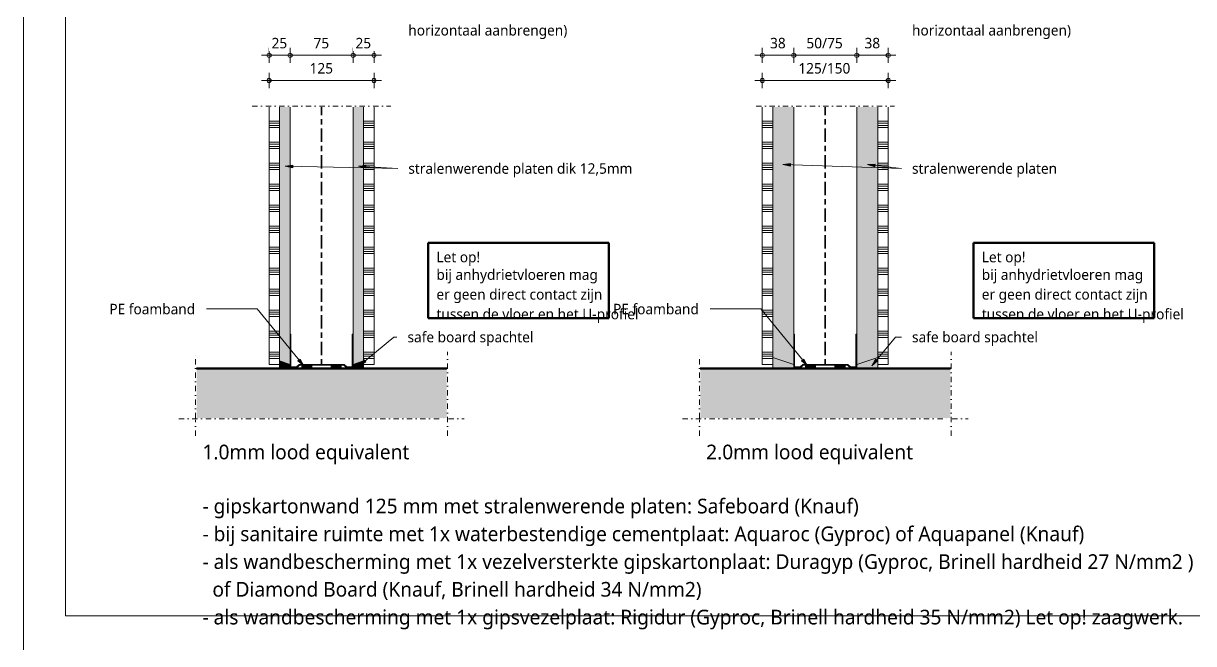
# Model space of a CAD drawing. Header units: millimetres. Extents: x -617 to 12931, y -7813 to -1363.
# Drawn here: x 6171 to 7565, y -2831 to -2092 of the extents above; entities that cross this region are included whole.
import ezdxf

# ---------------------------------------------------------------- set-up
doc = ezdxf.new("R2010")
doc.units = ezdxf.units.MM
doc.linetypes.add('Center', pattern=[31.75, 6.35, -4.7625, 15.875, -4.7625])
doc.linetypes.add('Dash dot', pattern=[15.875, 6.35, -4.7625, 0, -4.7625])
for name, color, linetype, lineweight in [('A-ANNO-DIMS', 211, 'Continuous', 13), ('A-ANNO-DIMS-5', 211, 'Continuous', 13), ('A-DETL', 90, 'Continuous', 13), ('A-DETL-CNTR', 5, 'Center', 35), ('A-DETL-GENF', 92, 'Continuous', 18), ('A-DETL-THIN', 151, 'Continuous', 18), ('G-ANNO-TEXT', 231, 'Continuous', 13)]:
    doc.layers.add(name, color=color, linetype=linetype, lineweight=lineweight)
doc.styles.add('Segoe UI_3', font='segoeui.ttf', dxfattribs={"height": 12.5})
doc.styles.add('Segoe UI_4', font='segoeui.ttf', dxfattribs={"height": 17.5})
doc.dimstyles.new('2_5_mm', dxfattribs={"dimscale": 304.8, "dimtxt": 13.092049, "dimasz": 0.016404, "dimexe": 0.029528, "dimexo": 0.0625, "dimgap": 0.014764, "dimtad": 1, "dimdec": 0, "dimzin": 0, "dimdsep": 46, "dimtxsty": 'Segoe UI_3', "dimblk1": 'DOTBLANK', "dimblk2": 'DOTBLANK', "dimsah": 1, "dimcen": 0.09, "dimdle": 0.029528, "dimazin": 0, "dimtfac": 1, "dimtdec": 4, "dimtix": 1, "dimtmove": 0, "dimatfit": 3, "dimfxl": 0.029528, "dimfxlon": 1, "dimtvp": 1, "dimtfill": 1, "dimtolj": 1, "dimtzin": 0, "dimarcsym": 2})

# ---------------------------------------------------------------- blocks, each defined once
blk = doc.blocks.new('40  gipsplaat - D12_5-V165-22_1 Principedetails metalstud')
at = {"layer": 'A-DETL-GENF'}
for p, q in [((4.2, 12.5), (0, 12.5)), ((306.5, 12.5), (4.2, 12.5))]:
    blk.add_line(p, q, dxfattribs=at)
blk = doc.blocks.new('40  gipsplaat - D12_5-V166-22_1 Principedetails metalstud')
at = {"layer": 'A-DETL-GENF', "lineweight": 13}
h = blk.add_hatch(dxfattribs=at)
h.set_pattern_fill('FP_214', color=256, style=0, pattern_type=2)
h.set_pattern_definition([(270, (2508.564, 6475.857), (25, 1e-15), []), (270, (2511.064, 6475.857), (25, 1e-15), []), (270, (2513.564, 6475.857), (25, 1e-15), []), (270, (2516.064, 6475.857), (25, 1e-15), [])])
h.paths.add_polyline_path([(0, 12.5), (0, 0), (306.5, 0), (306.5, 12.5), (4.2, 12.5)])
at = {"layer": 'A-DETL-GENF'}
for p, q in [((306.5, 12.5), (0, 12.5)), ((0, 12.5), (0, 0)), ((306.5, 12.5), (0, 12.5)), ((0, 12.5), (0, 0)), ((0, 0), (4.2, 0)), ((4.2, 0), (306.5, 0))]:
    blk.add_line(p, q, dxfattribs=at)
blk = doc.blocks.new('40  gipsplaat - D12_5-V167-22_1 Principedetails metalstud')
at = {"layer": 'A-DETL-GENF'}
for p, q in [((0, 0), (4.2, 0)), ((4.2, 0), (306.5, 0))]:
    blk.add_line(p, q, dxfattribs=at)
blk = doc.blocks.new('40  gipsplaat - D12_5-V168-22_1 Principedetails metalstud')
at = {"layer": 'A-DETL-GENF', "lineweight": 13}
h = blk.add_hatch(dxfattribs=at)
h.set_pattern_fill('FP_215', color=256, style=0, pattern_type=2)
h.set_pattern_definition([(270, (2508.564, 6588.357), (25, 1e-15), []), (270, (2511.064, 6588.357), (25, 1e-15), []), (270, (2513.564, 6588.357), (25, 1e-15), []), (270, (2516.064, 6588.357), (25, 1e-15), [])])
h.paths.add_polyline_path([(0, 0), (306.5, 0), (306.5, 12.5), (0, 12.5)])
at = {"layer": 'A-DETL-GENF'}
for p, q in [((4.2, 12.5), (0, 12.5)), ((0, 12.5), (0, 0)), ((0, 12.5), (0, 0)), ((0, 0), (306.5, 0)), ((0, 0), (306.5, 0)), ((306.5, 12.5), (4.2, 12.5))]:
    blk.add_line(p, q, dxfattribs=at)
blk = doc.blocks.new('22 metalstud profiel - 75 mm hor-V169-22_1 Principedetails metalstud')
at = {"layer": 'A-DETL-GENF'}
for points in [[(29.5, 0), (26.5, -3), (-26.5, -3), (-29.5, 0), (-36.5, 0), (-37.5, -1), (-37.5, -40), (-36.5, -40), (-36.5, -1), (-29.9, -1), (-26.9, -4), (26.9, -4), (29.9, -1), (36.5, -1), (36.5, -40), (37.5, -40), (37.5, -1), (36.5, 0)], [(-23.5, 1), (-23.5, -3), (-11.5, -3), (-11.5, 1)], [(11.5, 1), (11.5, -3), (23.5, -3), (23.5, 1)]]:
    blk.add_hatch(color=256, dxfattribs=at).paths.add_polyline_path(points)
for p, q in [((-36.5, 0), (-37.5, -1)), ((-29.5, 0), (-36.5, 0)), ((-26.5, -3), (-29.5, 0)), ((-23.5, 1), (-23.5, -3)), ((-11.5, -3), (-11.5, 1)), ((11.5, 1), (11.5, -3)), ((23.5, -3), (23.5, 1)), ((29.5, 0), (26.5, -3)), ((36.5, 0), (29.5, 0)), ((37.5, -1), (36.5, 0)), ((-36.5, -40), (-36.5, -1)), ((-36.5, -1), (-29.9, -1)), ((-29.9, -1), (-26.9, -4)), ((-26.9, -4), (26.9, -4)), ((26.5, -3), (-26.5, -3)), ((26.9, -4), (29.9, -1)), ((29.9, -1), (36.5, -1)), ((36.5, -1), (36.5, -40)), ((-37.5, -40), (-36.5, -40)), ((36.5, -40), (37.5, -40)), ((37.5, -40), (36.5, -40))]:
    blk.add_line(p, q, dxfattribs=at)
blk = doc.blocks.new('40  gipsplaat - D12_5-V189-22_1 Principedetails metalstud')
at = {"layer": 'A-DETL-GENF', "lineweight": 13}
h = blk.add_hatch(dxfattribs=at)
h.set_pattern_fill('FP_228', color=256, style=0, pattern_type=2)
h.set_pattern_definition([(270, (2508.564, 7063.357), (25, 1e-15), []), (270, (2511.064, 7063.357), (25, 1e-15), []), (270, (2513.564, 7063.357), (25, 1e-15), []), (270, (2516.064, 7063.357), (25, 1e-15), [])])
h.paths.add_polyline_path([(0, 12.5), (0, 0), (306.5, 0), (306.5, 12.5), (8.3, 12.5)])
at = {"layer": 'A-DETL-GENF'}
for p, q in [((306.5, 12.5), (0, 12.5)), ((0, 12.5), (0, 0)), ((306.5, 12.5), (0, 12.5)), ((0, 12.5), (0, 0)), ((0, 0), (8.3, 0)), ((8.3, 0), (306.5, 0)), ((8.3, 0), (306.5, 0))]:
    blk.add_line(p, q, dxfattribs=at)
blk = doc.blocks.new('40  gipsplaat - D12_5-V191-22_1 Principedetails metalstud')
at = {"layer": 'A-DETL-GENF', "lineweight": 13}
h = blk.add_hatch(dxfattribs=at)
h.set_pattern_fill('FP_230', color=256, style=0, pattern_type=2)
h.set_pattern_definition([(270, (2508.564, 7200.857), (25, 1e-15), []), (270, (2511.064, 7200.857), (25, 1e-15), []), (270, (2513.564, 7200.857), (25, 1e-15), []), (270, (2516.064, 7200.857), (25, 1e-15), [])])
h.paths.add_polyline_path([(0, 0), (306.5, 0), (306.5, 12.5), (0, 12.5)])
at = {"layer": 'A-DETL-GENF'}
for p, q in [((8.3, 12.5), (0, 12.5)), ((0, 12.5), (0, 0)), ((0, 12.5), (0, 0)), ((0, 0), (306.5, 0)), ((0, 0), (306.5, 0)), ((306.5, 12.5), (8.3, 12.5)), ((306.5, 12.5), (8.3, 12.5))]:
    blk.add_line(p, q, dxfattribs=at)
blk = doc.blocks.new('00 afbreeklijn 1 s l - Type 1-V18-22_1 Principedetails metalstud')
at = {"layer": 'A-DETL-GENF', "linetype": 'Dash dot'}
blk.add_line((145, 0), (-20, 0), dxfattribs=at)
blk = doc.blocks.new('23 vloerweergave - 23 DI vloerweergave s e-2127734-22_1 Principedetails metalstud')
at = {"layer": 'A-DETL-GENF', "linetype": 'Dash dot'}
blk.add_hatch(color=256, dxfattribs=at).paths.add_polyline_path([(149, 0), (149, 59), (-149, 59), (-149, 0)])
for p, q in [((-150, 80), (-150, -20)), ((150, 80), (150, 61)), ((-151, 60), (-170, 60)), ((170, 60), (-149, 60)), ((150, 59), (150, -20))]:
    blk.add_line(p, q, dxfattribs=at)
at = {"layer": 'A-DETL-GENF', "lineweight": 50}
blk.add_line((-149, 0), (149, 0), dxfattribs=at)
blk = doc.blocks.new('DIMBLOCK89-22_1 Principedetails metalstud')
at = {"layer": 'A-ANNO-DIMS-5'}
for p, q in [((6454.4, -2160.4), (6597.4, -2160.4)), ((6463.4, -2160.4), (6463.4, -2151.4)), ((6463.4, -2160.4), (6463.4, -2169.4)), ((6588.4, -2160.4), (6588.4, -2151.4)), ((6588.4, -2160.4), (6588.4, -2169.4))]:
    blk.add_line(p, q, dxfattribs=at)
for centre in [(6463.4, -2160.4), (6588.4, -2160.4)]:
    blk.add_circle(centre, 2.5, dxfattribs=at)
at = {"layer": 'A-ANNO-DIMS-5', "color": 0, "insert": (6511.6, -2139.6), "char_height": 12.5, "width": 34.277, "attachment_point": 1, "line_spacing_factor": 1.142579, "style": 'Segoe UI_3', "bg_fill": 3, "box_fill_scale": 1.25, "bg_fill_color": 9, "bg_fill_true_color": 13158600, "bg_fill_transparency": 0}
blk.add_mtext('125', dxfattribs=at)
blk = doc.blocks.new('_DotBlank')
at = {"color": 0, "linetype": 'ByBlock', "lineweight": -2}
blk.add_line((-0.5, 0), (-1, 0), dxfattribs=at)
blk.add_circle((0, 0), 0.5, dxfattribs=at)
blk = doc.blocks.new('DIMBLOCK90-22_1 Principedetails metalstud')
at = {"layer": 'A-ANNO-DIMS-5'}
for p, q in [((6454.4, -2130.4), (6488.4, -2130.4)), ((6463.4, -2130.4), (6463.4, -2121.4)), ((6463.4, -2130.4), (6463.4, -2139.4)), ((6488.4, -2130.4), (6488.4, -2121.4)), ((6488.4, -2130.4), (6488.4, -2139.4))]:
    blk.add_line(p, q, dxfattribs=at)
for centre in [(6463.4, -2130.4), (6488.4, -2130.4)]:
    blk.add_circle(centre, 2.5, dxfattribs=at)
at = {"layer": 'A-ANNO-DIMS-5', "color": 0, "insert": (6466.3, -2109.6), "char_height": 12.5, "width": 22.852, "attachment_point": 1, "line_spacing_factor": 1.142579, "style": 'Segoe UI_3', "bg_fill": 3, "box_fill_scale": 1.25, "bg_fill_color": 9, "bg_fill_true_color": 13158600, "bg_fill_transparency": 0}
blk.add_mtext('25', dxfattribs=at)
blk = doc.blocks.new('DIMBLOCK91-22_1 Principedetails metalstud')
at = {"layer": 'A-ANNO-DIMS-5'}
for p, q in [((6488.4, -2130.4), (6488.4, -2121.4)), ((6488.4, -2130.4), (6563.4, -2130.4)), ((6488.4, -2130.4), (6488.4, -2139.4)), ((6563.4, -2130.4), (6563.4, -2121.4)), ((6563.4, -2130.4), (6563.4, -2139.4))]:
    blk.add_line(p, q, dxfattribs=at)
for centre in [(6488.4, -2130.4), (6563.4, -2130.4)]:
    blk.add_circle(centre, 2.5, dxfattribs=at)
at = {"layer": 'A-ANNO-DIMS-5', "color": 0, "insert": (6516.3, -2109.6), "char_height": 12.5, "width": 22.852, "attachment_point": 1, "line_spacing_factor": 1.142579, "style": 'Segoe UI_3', "bg_fill": 3, "box_fill_scale": 1.25, "bg_fill_color": 9, "bg_fill_true_color": 13158600, "bg_fill_transparency": 0}
blk.add_mtext('75', dxfattribs=at)
blk = doc.blocks.new('DIMBLOCK92-22_1 Principedetails metalstud')
at = {"layer": 'A-ANNO-DIMS-5'}
for p, q in [((6563.4, -2130.4), (6563.4, -2121.4)), ((6563.4, -2130.4), (6597.4, -2130.4)), ((6563.4, -2130.4), (6563.4, -2139.4)), ((6588.4, -2130.4), (6588.4, -2121.4)), ((6588.4, -2130.4), (6588.4, -2139.4))]:
    blk.add_line(p, q, dxfattribs=at)
for centre in [(6563.4, -2130.4), (6588.4, -2130.4)]:
    blk.add_circle(centre, 2.5, dxfattribs=at)
at = {"layer": 'A-ANNO-DIMS-5', "color": 0, "insert": (6566.3, -2109.6), "char_height": 12.5, "width": 22.852, "attachment_point": 1, "line_spacing_factor": 1.142579, "style": 'Segoe UI_3', "bg_fill": 3, "box_fill_scale": 1.25, "bg_fill_color": 9, "bg_fill_true_color": 13158600, "bg_fill_transparency": 0}
blk.add_mtext('25', dxfattribs=at)
blk = doc.blocks.new('DIMBLOCK93-22_1 Principedetails metalstud')
at = {"layer": 'A-ANNO-DIMS-5'}
for p, q in [((7041.9, -2160.4), (7209.9, -2160.4)), ((7050.9, -2160.4), (7050.9, -2151.4)), ((7050.9, -2160.4), (7050.9, -2169.4)), ((7200.9, -2160.4), (7200.9, -2151.4)), ((7200.9, -2160.4), (7200.9, -2169.4))]:
    blk.add_line(p, q, dxfattribs=at)
for centre in [(7050.9, -2160.4), (7200.9, -2160.4)]:
    blk.add_circle(centre, 2.5, dxfattribs=at)
at = {"layer": 'A-ANNO-DIMS-5', "color": 0, "insert": (7093.8, -2139.6), "char_height": 12.5, "width": 76.838, "attachment_point": 1, "line_spacing_factor": 1.142579, "style": 'Segoe UI_3', "bg_fill": 3, "box_fill_scale": 1.25, "bg_fill_color": 9, "bg_fill_true_color": 13158600, "bg_fill_transparency": 0}
blk.add_mtext('125/150', dxfattribs=at)
blk = doc.blocks.new('DIMBLOCK94-22_1 Principedetails metalstud')
at = {"layer": 'A-ANNO-DIMS-5'}
for p, q in [((7041.9, -2130.4), (7088.4, -2130.4)), ((7050.9, -2130.4), (7050.9, -2121.4)), ((7050.9, -2130.4), (7050.9, -2139.4)), ((7088.4, -2130.4), (7088.4, -2121.4)), ((7088.4, -2130.4), (7088.4, -2139.4))]:
    blk.add_line(p, q, dxfattribs=at)
for centre in [(7050.9, -2130.4), (7088.4, -2130.4)]:
    blk.add_circle(centre, 2.5, dxfattribs=at)
at = {"layer": 'A-ANNO-DIMS-5', "color": 0, "insert": (7060.1, -2109.6), "char_height": 12.5, "width": 22.852, "attachment_point": 1, "line_spacing_factor": 1.142579, "style": 'Segoe UI_3', "bg_fill": 3, "box_fill_scale": 1.25, "bg_fill_color": 9, "bg_fill_true_color": 13158600, "bg_fill_transparency": 0}
blk.add_mtext('38', dxfattribs=at)
blk = doc.blocks.new('DIMBLOCK95-22_1 Principedetails metalstud')
at = {"layer": 'A-ANNO-DIMS-5'}
for p, q in [((7088.4, -2130.4), (7088.4, -2121.4)), ((7088.4, -2130.4), (7163.4, -2130.4)), ((7088.4, -2130.4), (7088.4, -2139.4)), ((7163.4, -2130.4), (7163.4, -2121.4)), ((7163.4, -2130.4), (7163.4, -2139.4))]:
    blk.add_line(p, q, dxfattribs=at)
for centre in [(7088.4, -2130.4), (7163.4, -2130.4)]:
    blk.add_circle(centre, 2.5, dxfattribs=at)
at = {"layer": 'A-ANNO-DIMS-5', "color": 0, "insert": (7103.4, -2109.6), "char_height": 12.5, "width": 53.987, "attachment_point": 1, "line_spacing_factor": 1.142579, "style": 'Segoe UI_3', "bg_fill": 3, "box_fill_scale": 1.25, "bg_fill_color": 9, "bg_fill_true_color": 13158600, "bg_fill_transparency": 0}
blk.add_mtext('50/75', dxfattribs=at)
blk = doc.blocks.new('DIMBLOCK96-22_1 Principedetails metalstud')
at = {"layer": 'A-ANNO-DIMS-5'}
for p, q in [((7163.4, -2130.4), (7163.4, -2121.4)), ((7163.4, -2130.4), (7209.9, -2130.4)), ((7163.4, -2130.4), (7163.4, -2139.4)), ((7200.9, -2130.4), (7200.9, -2121.4)), ((7200.9, -2130.4), (7200.9, -2139.4))]:
    blk.add_line(p, q, dxfattribs=at)
for centre in [(7163.4, -2130.4), (7200.9, -2130.4)]:
    blk.add_circle(centre, 2.5, dxfattribs=at)
at = {"layer": 'A-ANNO-DIMS-5', "color": 0, "insert": (7172.6, -2109.6), "char_height": 12.5, "width": 22.852, "attachment_point": 1, "line_spacing_factor": 1.142579, "style": 'Segoe UI_3', "bg_fill": 3, "box_fill_scale": 1.25, "bg_fill_color": 9, "bg_fill_true_color": 13158600, "bg_fill_transparency": 0}
blk.add_mtext('38', dxfattribs=at)

msp = doc.modelspace()

# ---------------------------------------------------------------- hatches: boundary and pattern name
at = {"layer": 'A-DETL-GENF'}
h = msp.add_hatch(color=9, dxfattribs=at)
h.paths.add_polyline_path([(6488.4, -2498.6), (6488.4, -2192.1), (6475.9, -2192.1), (6475.9, -2494.4)])
h.paths.add_polyline_path([(6563.4, -2498.6), (6575.9, -2494.4), (6575.9, -2192.1), (6563.4, -2192.1), (6563.4, -2494.4)])
h = msp.add_hatch(color=9, dxfattribs=at)
h.paths.add_polyline_path([(7163.4, -2498.6), (7188.4, -2490.2), (7188.4, -2192.1), (7163.4, -2192.1), (7163.4, -2490.2)])
h.paths.add_polyline_path([(7088.4, -2498.6), (7088.4, -2192.1), (7063.4, -2192.1), (7063.4, -2490.2)])
for points in [[(6475.9, -2503.6), (6488.4, -2503.6), (6488.4, -2498.6), (6475.9, -2494.4)], [(6575.9, -2503.6), (6575.9, -2494.4), (6563.4, -2498.6), (6563.4, -2503.6)], [(7063.4, -2503.6), (7088.4, -2503.6), (7088.4, -2498.6), (7063.4, -2490.2)], [(7188.4, -2503.6), (7188.4, -2490.2), (7163.4, -2498.6), (7163.4, -2503.6)]]:
    msp.add_hatch(color=1, dxfattribs=at).paths.add_polyline_path(points)
at = {"layer": 'G-ANNO-TEXT'}
for points in [[(6482.5, -2262.6), (6491.5, -2264.4), (6491.5, -2261.2)], [(6569.7, -2262.6), (6578.6, -2264.7), (6578.8, -2261.5)], [(7075.4, -2260.5), (7084.4, -2262.4), (7084.5, -2259.2)], [(7176.2, -2260.5), (7184.9, -2263.1), (7185.3, -2260)], [(6504.6, -2500.4), (6500.2, -2492.4), (6497.7, -2494.4)], [(6570.8, -2500.3), (6578.7, -2495.7), (6576.7, -2493.3)], [(7104.6, -2500.4), (7100.2, -2492.4), (7097.7, -2494.4)], [(7181.2, -2500.3), (7188.2, -2494.4), (7185.7, -2492.3)]]:
    msp.add_hatch(color=7, dxfattribs=at).paths.add_polyline_path(points)

# ---------------------------------------------------------------- linework, layer by layer
at = {"layer": 'A-DETL', "lineweight": 18}
for p, q in [((6170.7, -1363.2), (6170.7, -4333.2)), ((6220.7, -2798.2), (6220.7, -1523.2)), ((6475.9, -2192.1), (6475.9, -2494.4)), ((6488.4, -2498.6), (6488.4, -2192.1)), ((6563.4, -2192.1), (6563.4, -2498.6)), ((6575.9, -2494.4), (6575.9, -2192.1)), ((7088.4, -2498.6), (7088.4, -2192.1)), ((7163.4, -2192.1), (7163.4, -2498.6)), ((6220.7, -2798.2), (8220.7, -2798.2))]:
    msp.add_line(p, q, dxfattribs=at)
at = {"layer": 'A-DETL', "lineweight": 50}
for p, q in [((6652.9, -2353.6), (6652.9, -2443.6)), ((6867.9, -2353.6), (6652.9, -2353.6)), ((6867.9, -2443.6), (6867.9, -2353.6)), ((7302.5, -2353.6), (7302.5, -2443.6)), ((7517.5, -2353.6), (7302.5, -2353.6)), ((7517.5, -2443.6), (7517.5, -2353.6)), ((6652.9, -2443.6), (6867.9, -2443.6)), ((7302.5, -2443.6), (7517.5, -2443.6))]:
    msp.add_line(p, q, dxfattribs=at)
at = {"layer": 'A-DETL-CNTR'}
for p, q in [((6525.9, -2498.6), (6525.9, -2192.1)), ((7125.9, -2498.6), (7125.9, -2192.1))]:
    msp.add_line(p, q, dxfattribs=at)
at = {"layer": 'A-DETL-THIN'}
for p, q in [((6488.4, -2498.6), (6475.9, -2494.4)), ((6475.9, -2494.4), (6475.9, -2503.6)), ((6575.9, -2494.4), (6563.4, -2498.6)), ((6575.9, -2503.6), (6575.9, -2494.4)), ((7088.4, -2498.6), (7063.4, -2490.2)), ((7063.4, -2490.2), (7063.4, -2503.6)), ((7188.4, -2490.2), (7163.4, -2498.6)), ((7188.4, -2503.6), (7188.4, -2490.2)), ((6488.4, -2503.6), (6488.4, -2498.6)), ((6563.4, -2498.6), (6563.4, -2503.6)), ((7088.4, -2503.6), (7088.4, -2498.6)), ((7163.4, -2498.6), (7163.4, -2503.6))]:
    msp.add_line(p, q, dxfattribs=at)
at = {"layer": 'G-ANNO-TEXT', "color": 250}
for p, q in [((6491.5, -2261.2), (6482.5, -2262.6)), ((6482.5, -2262.6), (6491.5, -2264.4)), ((6482.5, -2262.6), (6616.7, -2265.2)), ((6491.5, -2264.4), (6491.5, -2261.2)), ((6578.8, -2261.5), (6569.7, -2262.6)), ((6569.7, -2262.6), (6578.6, -2264.7)), ((6569.7, -2262.6), (6616.7, -2265.2)), ((6578.6, -2264.7), (6578.8, -2261.5)), ((7084.5, -2259.2), (7075.4, -2260.5)), ((7075.4, -2260.5), (7084.4, -2262.4)), ((7075.4, -2260.5), (7216.7, -2265.2)), ((7084.4, -2262.4), (7084.5, -2259.2)), ((7185.3, -2260), (7176.2, -2260.5)), ((7176.2, -2260.5), (7184.9, -2263.1)), ((7176.2, -2260.5), (7216.7, -2265.2)), ((7184.9, -2263.1), (7185.3, -2260)), ((6389.1, -2432.6), (6388.8, -2432.6)), ((6449.2, -2432.6), (6389.1, -2432.6)), ((6504.6, -2500.4), (6449.2, -2432.6)), ((6989.1, -2432.6), (6988.8, -2432.6)), ((7049.2, -2432.6), (6989.1, -2432.6)), ((7104.6, -2500.4), (7049.2, -2432.6)), ((6570.8, -2500.3), (6611.8, -2466)), ((6611.8, -2466), (6615.7, -2466)), ((7181.2, -2500.3), (7209.6, -2466)), ((7209.6, -2466), (7216.7, -2466)), ((6500.2, -2492.4), (6497.7, -2494.4)), ((6497.7, -2494.4), (6504.6, -2500.4)), ((6504.6, -2500.4), (6500.2, -2492.4)), ((6576.7, -2493.3), (6570.8, -2500.3)), ((6578.7, -2495.7), (6576.7, -2493.3)), ((7100.2, -2492.4), (7097.7, -2494.4)), ((7097.7, -2494.4), (7104.6, -2500.4)), ((7104.6, -2500.4), (7100.2, -2492.4)), ((7185.7, -2492.3), (7181.2, -2500.3)), ((7181.2, -2500.3), (7188.2, -2494.4)), ((7188.2, -2494.4), (7185.7, -2492.3)), ((6570.8, -2500.3), (6578.7, -2495.7))]:
    msp.add_line(p, q, dxfattribs=at)

# ---------------------------------------------------------------- block references
at = {"layer": 'A-DETL-GENF', "linetype": 'Dash dot', "rotation": 180}
for name, p in [('00 afbreeklijn 1 s l - Type 1-V18-22_1 Principedetails metalstud', (6588.4, -2191.1)), ('00 afbreeklijn 1 s l - Type 1-V18-22_1 Principedetails metalstud', (7188.4, -2191.1)), ('23 vloerweergave - 23 DI vloerweergave s e-2127734-22_1 Principedetails metalstud', (6525.9, -2503.6)), ('23 vloerweergave - 23 DI vloerweergave s e-2127734-22_1 Principedetails metalstud', (7125.9, -2503.6))]:
    msp.add_blockref(name, p, dxfattribs=at)
at = {"layer": 'A-DETL-GENF'}
for name, p, rotation in [('40  gipsplaat - D12_5-V166-22_1 Principedetails metalstud', (6475.9, -2498.6), 90.00000000000115), ('40  gipsplaat - D12_5-V165-22_1 Principedetails metalstud', (6488.4, -2498.6), 90.00000000000134), ('40  gipsplaat - D12_5-V167-22_1 Principedetails metalstud', (6575.9, -2498.6), 90.00000000000018), ('40  gipsplaat - D12_5-V168-22_1 Principedetails metalstud', (6588.4, -2498.6), 90.00000000000018), ('40  gipsplaat - D12_5-V189-22_1 Principedetails metalstud', (7063.4, -2498.6), 90.00000000000115), ('40  gipsplaat - D12_5-V191-22_1 Principedetails metalstud', (7200.9, -2498.6), 90.00000000000018), ('22 metalstud profiel - 75 mm hor-V169-22_1 Principedetails metalstud', (6525.9, -2502.6), 180), ('22 metalstud profiel - 75 mm hor-V169-22_1 Principedetails metalstud', (7125.9, -2502.6), 180)]:
    msp.add_blockref(name, p, dxfattribs=dict(at, rotation=rotation))

# ---------------------------------------------------------------- texts
at = {"layer": 'G-ANNO-TEXT', "color": 7, "attachment_point": 1}
for s, insert, char_height, width, style in [('horizontaal aanbrengen)', (6629.2, -2094.3), 12.5, 229.683, 'Segoe UI_3'), ('horizontaal aanbrengen)', (7229.2, -2094.3), 12.5, 229.683, 'Segoe UI_3'), ('stralenwerende platen dik 12,5mm', (6629.2, -2259), 12.5, 324.283, 'Segoe UI_3'), ('stralenwerende platen', (7229.2, -2259), 12.5, 208.038, 'Segoe UI_3'), ('Let op!', (6662.7, -2364.5), 12.5, 65.338, 'Segoe UI_3'), ('Let op!', (7312.3, -2364.5), 12.5, 65.338, 'Segoe UI_3'), ('bij anhydrietvloeren mag', (6662.7, -2385.4), 12.5, 234.494, 'Segoe UI_3'), ('bij anhydrietvloeren mag', (7312.3, -2385.4), 12.5, 234.494, 'Segoe UI_3'), ('er geen direct contact zijn', (6662.7, -2408.9), 12.5, 243.312, 'Segoe UI_3'), ('er geen direct contact zijn', (7312.3, -2408.9), 12.5, 243.312, 'Segoe UI_3'), ('PE foamband', (6273.1, -2426.4), 12.5, 125.063, 'Segoe UI_3'), ('tussen de vloer en het U-profiel', (6662.7, -2432.4), 12.5, 297.025, 'Segoe UI_3'), ('PE foamband', (6873.1, -2426.4), 12.5, 125.063, 'Segoe UI_3'), ('tussen de vloer en het U-profiel', (7312.3, -2432.4), 12.5, 297.025, 'Segoe UI_3'), ('safe board spachtel', (6628.2, -2459.8), 12.5, 182.384, 'Segoe UI_3'), ('safe board spachtel', (7229.2, -2459.8), 12.5, 182.384, 'Segoe UI_3'), ('1.0mm lood equivalent', (6384, -2594.2), 17.5, 304.24, 'Segoe UI_4'), ('2.0mm lood equivalent', (6984, -2594.2), 17.5, 304.24, 'Segoe UI_4'), ('- gipskartonwand 125 mm met stralenwerende platen: Safeboard (Knauf)', (6384, -2658.6), 17.5, 962.426, 'Segoe UI_4'), ('- bij sanitaire ruimte met 1x waterbestendige cementplaat: Aquaroc (Gyproc) of Aquapanel (Knauf)', (6384, -2691.7), 17.5, 1299.535, 'Segoe UI_4'), ('- als wandbescherming met 1x vezelversterkte gipskartonplaat: Duragyp (Gyproc, Brinell hardheid 27 N/mm2 )', (6384, -2724.8), 17.5, 1455.063, 'Segoe UI_4'), ('  of Diamond Board (Knauf, Brinell hardheid 34 N/mm2)', (6384, -2757.8), 17.5, 736.751, 'Segoe UI_4'), ('- als wandbescherming met 1x gipsvezelplaat: Rigidur (Gyproc, Brinell hardheid 35 N/mm2) Let op! zaagwerk.', (6384, -2790.9), 17.5, 1444.24, 'Segoe UI_4')]:
    msp.add_mtext(s, dxfattribs=dict(at, insert=insert, char_height=char_height, width=width, style=style))

# ---------------------------------------------------------------- dimensions: what is measured, and where the dimension line sits
at = {"layer": 'A-ANNO-DIMS'}
dim = msp.add_linear_dim(base=(6588.4, -2160.4), p1=(6463.4, -2151.4), p2=(6588.4, -2151.4), dimstyle='2_5_mm', override={"dimpost": '<>', "dimfxl": 125}, dxfattribs=at)
dim.commit()
dim.dimension.update_dxf_attribs({"geometry": 'DIMBLOCK89-22_1 Principedetails metalstud', "text_midpoint": (6525.9, -2149.4)})
dim = msp.add_linear_dim(base=(7200.9, -2160.4), p1=(7050.9, -2151.4), p2=(7200.9, -2151.4), text='125/150', dimstyle='2_5_mm', override={"dimpost": '<>', "dimfxl": 150}, dxfattribs=at)
dim.commit()
dim.dimension.update_dxf_attribs({"geometry": 'DIMBLOCK93-22_1 Principedetails metalstud', "text_midpoint": (7125.9, -2148.5)})

# ---------------------------------------------------------------- next in the draw order: dimensions: what is measured, and where the dimension line sits
for base, p1, p2, override, picture, middle in [((6488.4, -2130.4), (6463.4, -2121.4), (6488.4, -2121.4), {"dimpost": '<>', "dimfxl": 25}, 'DIMBLOCK90-22_1 Principedetails metalstud', (6475.9, -2119.5)), ((7088.3573475, -2130.44616), (7050.8573475, -2121.44616), (7088.3573475, -2121.44616), {"dimpost": '<>', "dimfxl": 37.5}, 'DIMBLOCK94-22_1 Principedetails metalstud', (7069.6073475, -2119.4825965))]:
    dim = msp.add_linear_dim(base=base, p1=p1, p2=p2, dimstyle='2_5_mm', override=override, dxfattribs=at)
    dim.commit()
    dim.dimension.update_dxf_attribs({"geometry": picture, "text_midpoint": middle})

# ---------------------------------------------------------------- next in the draw order: dimensions: what is measured, and where the dimension line sits
dim = msp.add_linear_dim(base=(6563.4, -2130.4), p1=(6488.4, -2121.4), p2=(6563.4, -2121.4), dimstyle='2_5_mm', override={"dimpost": '<>', "dimfxl": 75}, dxfattribs=at)
dim.commit()
dim.dimension.update_dxf_attribs({"geometry": 'DIMBLOCK91-22_1 Principedetails metalstud', "text_midpoint": (6525.9, -2119.6)})
dim = msp.add_linear_dim(base=(7163.4, -2130.4), p1=(7088.4, -2121.4), p2=(7163.4, -2121.4), text='50/75', dimstyle='2_5_mm', override={"dimpost": '<>', "dimfxl": 75}, dxfattribs=at)
dim.commit()
dim.dimension.update_dxf_attribs({"geometry": 'DIMBLOCK95-22_1 Principedetails metalstud', "text_midpoint": (7125.9, -2118.6)})

# ---------------------------------------------------------------- next in the draw order: dimensions: what is measured, and where the dimension line sits
for base, p1, p2, override, picture, middle in [((6588.4, -2130.4), (6563.4, -2121.4), (6588.4, -2121.4), {"dimpost": '<>', "dimfxl": 25}, 'DIMBLOCK92-22_1 Principedetails metalstud', (6575.9, -2119.5)), ((7200.8573475, -2130.44616), (7163.3573475, -2121.44616), (7200.8573475, -2121.44616), {"dimpost": '<>', "dimfxl": 37.5}, 'DIMBLOCK96-22_1 Principedetails metalstud', (7182.1073475, -2119.4825965))]:
    dim = msp.add_linear_dim(base=base, p1=p1, p2=p2, dimstyle='2_5_mm', override=override, dxfattribs=at)
    dim.commit()
    dim.dimension.update_dxf_attribs({"geometry": picture, "text_midpoint": middle})

doc.saveas('drawing.dxf')
